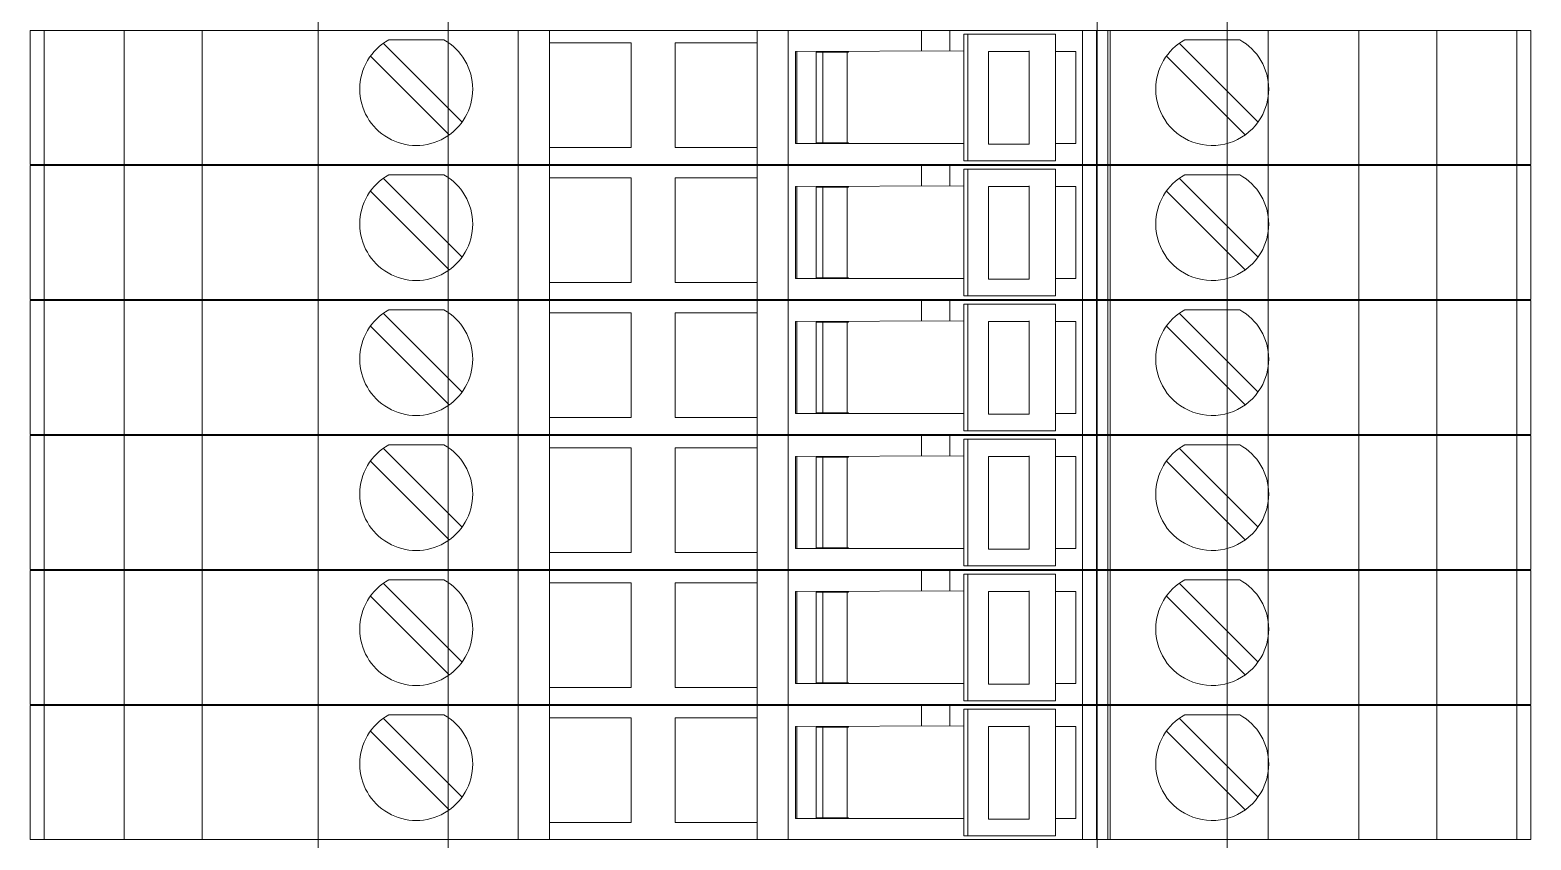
# Model space of a CAD drawing. Header units: millimetres. Extents: x 4962 to 7449, y 754 to 2938.
# Drawn here: x 6796.5 to 6854.3, y 1884.6 to 1915.8 of the extents above; entities that cross this region are included whole.
import ezdxf

# ---------------------------------------------------------------- set-up
doc = ezdxf.new("R2010")
doc.units = ezdxf.units.MM
doc.layers.add('000-PI-Oprema', color=30, linetype='Continuous', lineweight=5)
doc.layers.add('004-PI-DIN Šina', color=3, linetype='Continuous')

msp = doc.modelspace()

# ---------------------------------------------------------------- linework, layer by layer
at = {"layer": '000-PI-Oprema', "color": 0, "linetype": 'ByBlock', "lineweight": 0}
for p, q in [((6796.546, 1915.735), (6815.346, 1915.735)), ((6796.546, 1910.585), (6796.546, 1915.735)), ((6797.093, 1915.735), (6797.093, 1910.585)), ((6800.17, 1910.585), (6800.17, 1915.735)), ((6803.17, 1910.585), (6803.17, 1915.735)), ((6815.346, 1915.735), (6816.546, 1915.735)), ((6815.346, 1910.585), (6815.346, 1915.735)), ((6824.546, 1915.735), (6816.546, 1915.735)), ((6816.546, 1915.735), (6816.546, 1915.735)), ((6816.546, 1910.585), (6816.546, 1915.735)), ((6824.546, 1915.735), (6825.746, 1915.735)), ((6824.546, 1915.735), (6824.546, 1915.735)), ((6824.546, 1915.735), (6824.546, 1910.585)), ((6825.746, 1915.735), (6830.871, 1915.735)), ((6825.746, 1915.735), (6825.746, 1910.585)), ((6830.346, 1915.735), (6830.346, 1915.735)), ((6831.967, 1915.735), (6830.871, 1915.735)), ((6830.871, 1915.735), (6830.871, 1915.735)), ((6830.871, 1915.735), (6830.874, 1914.954)), ((6831.971, 1915.735), (6831.967, 1915.735)), ((6831.971, 1915.735), (6854.346, 1915.735)), ((6831.971, 1915.735), (6831.971, 1915.735)), ((6831.971, 1914.958), (6831.971, 1915.735)), ((6832.505, 1915.595), (6832.663, 1915.595)), ((6832.505, 1915.595), (6832.505, 1914.91)), ((6832.663, 1915.595), (6832.663, 1910.725)), ((6832.663, 1915.595), (6836.034, 1915.595)), ((6835.396, 1915.735), (6835.396, 1915.735)), ((6836.034, 1910.725), (6836.034, 1915.595)), ((6836.034, 1915.595), (6836.034, 1915.595)), ((6837.077, 1910.585), (6837.077, 1915.735)), ((6837.619, 1915.735), (6837.619, 1910.585)), ((6838.046, 1915.735), (6838.046, 1915.735)), ((6838.046, 1915.735), (6838.046, 1910.585)), ((6838.146, 1910.585), (6838.146, 1915.735)), ((6844.222, 1910.585), (6844.222, 1915.735)), ((6847.722, 1910.585), (6847.722, 1915.735)), ((6850.722, 1910.585), (6850.722, 1915.735)), ((6853.799, 1915.735), (6853.799, 1910.585)), ((6854.346, 1910.585), (6854.346, 1915.735)), ((6810.151, 1915.25), (6813.187, 1912.215)), ((6810.363, 1915.385), (6810.363, 1915.385)), ((6812.48, 1915.385), (6810.363, 1915.385)), ((6812.48, 1915.385), (6812.48, 1915.385)), ((6816.546, 1915.26), (6816.546, 1915.26)), ((6819.696, 1915.26), (6816.546, 1915.26)), ((6819.696, 1911.235), (6819.696, 1915.26)), ((6819.696, 1915.26), (6819.696, 1915.26)), ((6821.396, 1915.26), (6821.396, 1911.235)), ((6821.396, 1915.26), (6821.396, 1915.26)), ((6824.546, 1915.26), (6821.396, 1915.26)), ((6824.546, 1915.26), (6824.546, 1915.26)), ((6826.021, 1914.935), (6832.505, 1914.96)), ((6826.021, 1914.935), (6826.021, 1914.935)), ((6826.021, 1911.385), (6826.021, 1914.935)), ((6826.071, 1914.935), (6826.071, 1911.385)), ((6827.071, 1911.385), (6827.071, 1914.935)), ((6828.071, 1914.935), (6828.071, 1914.91)), ((6833.46, 1914.935), (6835.027, 1914.935)), ((6833.46, 1914.935), (6833.46, 1911.41)), ((6835.027, 1911.36), (6835.027, 1914.96)), ((6836.034, 1914.935), (6836.821, 1914.935)), ((6836.821, 1914.935), (6836.821, 1914.935)), ((6836.821, 1911.385), (6836.821, 1914.935)), ((6840.801, 1915.25), (6840.801, 1915.25)), ((6840.801, 1915.25), (6843.837, 1912.215)), ((6841.013, 1915.385), (6841.013, 1915.385)), ((6841.013, 1915.385), (6843.13, 1915.385)), ((6843.13, 1915.385), (6843.13, 1915.385)), ((6812.692, 1911.72), (6809.656, 1914.755)), ((6815.346, 1914.785), (6815.346, 1912.185)), ((6815.346, 1914.785), (6815.346, 1914.785)), ((6826.821, 1914.91), (6827.071, 1914.91)), ((6826.821, 1914.91), (6826.821, 1914.91)), ((6826.821, 1911.41), (6826.821, 1914.91)), ((6827.071, 1914.91), (6828.071, 1914.91)), ((6828.008, 1911.41), (6828.008, 1914.91)), ((6832.505, 1914.91), (6832.505, 1911.41)), ((6838.146, 1912.185), (6838.146, 1914.785)), ((6838.146, 1914.785), (6838.146, 1914.785)), ((6840.306, 1914.755), (6840.306, 1914.755)), ((6843.342, 1911.72), (6840.306, 1914.755)), ((6815.346, 1912.185), (6815.346, 1912.185)), ((6838.146, 1912.185), (6838.146, 1912.185)), ((6843.837, 1912.215), (6843.837, 1912.215)), ((6843.342, 1911.72), (6843.342, 1911.72)), ((6816.546, 1911.235), (6816.546, 1911.235)), ((6816.546, 1911.235), (6819.696, 1911.235)), ((6819.696, 1911.235), (6819.696, 1911.235)), ((6821.396, 1911.235), (6824.546, 1911.235)), ((6821.396, 1911.235), (6821.396, 1911.235)), ((6824.546, 1911.235), (6824.546, 1911.235)), ((6826.021, 1911.385), (6832.505, 1911.385)), ((6826.021, 1911.385), (6826.021, 1911.385)), ((6826.821, 1911.41), (6826.821, 1911.41)), ((6826.821, 1911.41), (6827.071, 1911.41)), ((6827.071, 1911.41), (6828.071, 1911.41)), ((6828.071, 1911.41), (6828.071, 1911.385)), ((6832.505, 1910.725), (6832.505, 1911.41)), ((6833.46, 1911.41), (6833.46, 1911.36)), ((6833.618, 1911.36), (6833.46, 1911.36)), ((6835.027, 1911.36), (6833.618, 1911.36)), ((6836.034, 1911.385), (6836.821, 1911.385)), ((6836.821, 1911.385), (6836.821, 1911.385)), ((6796.546, 1910.585), (6797.229, 1910.585)), ((6796.546, 1910.585), (6815.346, 1910.585)), ((6796.546, 1910.535), (6815.346, 1910.535)), ((6796.546, 1905.385), (6796.546, 1910.535)), ((6797.093, 1910.535), (6797.093, 1905.385)), ((6800.17, 1905.385), (6800.17, 1910.535)), ((6803.17, 1905.385), (6803.17, 1910.535)), ((6815.346, 1910.585), (6816.546, 1910.585)), ((6815.346, 1910.535), (6816.546, 1910.535)), ((6815.346, 1905.385), (6815.346, 1910.535)), ((6816.546, 1910.585), (6816.546, 1910.585)), ((6824.546, 1910.585), (6816.546, 1910.585)), ((6824.546, 1910.535), (6816.546, 1910.535)), ((6816.546, 1910.535), (6816.546, 1910.535)), ((6816.546, 1905.385), (6816.546, 1910.535)), ((6824.546, 1910.585), (6824.546, 1910.585)), ((6824.546, 1910.585), (6825.746, 1910.585)), ((6824.546, 1910.535), (6825.746, 1910.535)), ((6824.546, 1910.535), (6824.546, 1910.535)), ((6824.546, 1910.535), (6824.546, 1905.385)), ((6825.746, 1910.585), (6843.946, 1910.585)), ((6825.746, 1910.535), (6830.871, 1910.535)), ((6825.746, 1910.535), (6825.746, 1905.385)), ((6830.346, 1910.585), (6830.346, 1910.585)), ((6830.346, 1910.535), (6830.346, 1910.535)), ((6831.967, 1910.535), (6830.871, 1910.535)), ((6830.871, 1910.535), (6830.871, 1910.535)), ((6830.871, 1910.535), (6830.874, 1909.754)), ((6831.971, 1910.535), (6831.967, 1910.535)), ((6831.971, 1910.535), (6854.346, 1910.535)), ((6831.971, 1910.535), (6831.971, 1910.535)), ((6831.971, 1909.758), (6831.971, 1910.535)), ((6832.505, 1910.725), (6832.663, 1910.725)), ((6832.505, 1910.395), (6832.663, 1910.395)), ((6832.505, 1910.395), (6832.505, 1909.71)), ((6832.663, 1910.725), (6836.034, 1910.725)), ((6832.663, 1910.395), (6832.663, 1905.525)), ((6832.663, 1910.395), (6836.034, 1910.395)), ((6835.396, 1910.585), (6835.396, 1910.585)), ((6835.396, 1910.535), (6835.396, 1910.535)), ((6836.034, 1910.725), (6836.034, 1910.725)), ((6836.034, 1905.525), (6836.034, 1910.395)), ((6836.034, 1910.395), (6836.034, 1910.395)), ((6837.077, 1905.385), (6837.077, 1910.535)), ((6837.619, 1910.535), (6837.619, 1905.385)), ((6838.046, 1910.585), (6838.046, 1910.585)), ((6838.046, 1910.535), (6838.046, 1910.535)), ((6838.046, 1910.535), (6838.046, 1905.385)), ((6838.146, 1905.385), (6838.146, 1910.535)), ((6854.346, 1910.585), (6843.946, 1910.585)), ((6844.222, 1905.385), (6844.222, 1910.535)), ((6847.722, 1905.385), (6847.722, 1910.535)), ((6850.722, 1905.385), (6850.722, 1910.535)), ((6853.799, 1910.535), (6853.799, 1905.385)), ((6854.346, 1905.385), (6854.346, 1910.535)), ((6810.151, 1910.05), (6813.187, 1907.015)), ((6810.363, 1910.185), (6810.363, 1910.185)), ((6812.48, 1910.185), (6810.363, 1910.185)), ((6812.48, 1910.185), (6812.48, 1910.185)), ((6816.546, 1910.06), (6816.546, 1910.06)), ((6819.696, 1910.06), (6816.546, 1910.06)), ((6819.696, 1906.035), (6819.696, 1910.06)), ((6819.696, 1910.06), (6819.696, 1910.06)), ((6821.396, 1910.06), (6821.396, 1906.035)), ((6821.396, 1910.06), (6821.396, 1910.06)), ((6824.546, 1910.06), (6821.396, 1910.06)), ((6824.546, 1910.06), (6824.546, 1910.06)), ((6826.021, 1909.735), (6832.505, 1909.76)), ((6826.021, 1909.735), (6826.021, 1909.735)), ((6826.021, 1906.185), (6826.021, 1909.735)), ((6826.071, 1909.735), (6826.071, 1906.185)), ((6827.071, 1906.185), (6827.071, 1909.735)), ((6828.071, 1909.735), (6828.071, 1909.71)), ((6833.46, 1909.735), (6835.027, 1909.735)), ((6833.46, 1909.735), (6833.46, 1906.21)), ((6835.027, 1906.16), (6835.027, 1909.76)), ((6836.034, 1909.735), (6836.821, 1909.735)), ((6836.821, 1909.735), (6836.821, 1909.735)), ((6836.821, 1906.185), (6836.821, 1909.735)), ((6840.801, 1910.05), (6840.801, 1910.05)), ((6840.801, 1910.05), (6843.837, 1907.015)), ((6841.013, 1910.185), (6841.013, 1910.185)), ((6841.013, 1910.185), (6843.13, 1910.185)), ((6843.13, 1910.185), (6843.13, 1910.185)), ((6812.692, 1906.52), (6809.656, 1909.555)), ((6815.346, 1909.585), (6815.346, 1906.985)), ((6815.346, 1909.585), (6815.346, 1909.585)), ((6826.821, 1909.71), (6827.071, 1909.71)), ((6826.821, 1909.71), (6826.821, 1909.71)), ((6826.821, 1906.21), (6826.821, 1909.71)), ((6827.071, 1909.71), (6828.071, 1909.71)), ((6828.008, 1906.21), (6828.008, 1909.71)), ((6832.505, 1909.71), (6832.505, 1906.21)), ((6838.146, 1906.985), (6838.146, 1909.585)), ((6838.146, 1909.585), (6838.146, 1909.585)), ((6840.306, 1909.555), (6840.306, 1909.555)), ((6843.342, 1906.52), (6840.306, 1909.555)), ((6815.346, 1906.985), (6815.346, 1906.985)), ((6838.146, 1906.985), (6838.146, 1906.985)), ((6843.837, 1907.015), (6843.837, 1907.015)), ((6843.342, 1906.52), (6843.342, 1906.52)), ((6816.546, 1906.035), (6816.546, 1906.035)), ((6816.546, 1906.035), (6819.696, 1906.035)), ((6819.696, 1906.035), (6819.696, 1906.035)), ((6821.396, 1906.035), (6824.546, 1906.035)), ((6821.396, 1906.035), (6821.396, 1906.035)), ((6824.546, 1906.035), (6824.546, 1906.035)), ((6826.021, 1906.185), (6832.505, 1906.185)), ((6826.021, 1906.185), (6826.021, 1906.185)), ((6826.821, 1906.21), (6826.821, 1906.21)), ((6826.821, 1906.21), (6827.071, 1906.21)), ((6827.071, 1906.21), (6828.071, 1906.21)), ((6828.071, 1906.21), (6828.071, 1906.185)), ((6832.505, 1905.525), (6832.505, 1906.21)), ((6833.46, 1906.21), (6833.46, 1906.16)), ((6833.618, 1906.16), (6833.46, 1906.16)), ((6835.027, 1906.16), (6833.618, 1906.16)), ((6836.034, 1906.185), (6836.821, 1906.185)), ((6836.821, 1906.185), (6836.821, 1906.185)), ((6796.546, 1905.385), (6797.229, 1905.385)), ((6796.546, 1905.385), (6815.346, 1905.385)), ((6796.546, 1905.335), (6815.346, 1905.335)), ((6796.546, 1900.185), (6796.546, 1905.335)), ((6797.093, 1905.335), (6797.093, 1900.185)), ((6800.17, 1900.185), (6800.17, 1905.335)), ((6803.17, 1900.185), (6803.17, 1905.335)), ((6815.346, 1905.385), (6816.546, 1905.385)), ((6815.346, 1905.335), (6816.546, 1905.335)), ((6815.346, 1900.185), (6815.346, 1905.335)), ((6816.546, 1905.385), (6816.546, 1905.385)), ((6824.546, 1905.385), (6816.546, 1905.385)), ((6824.546, 1905.335), (6816.546, 1905.335)), ((6816.546, 1905.335), (6816.546, 1905.335)), ((6816.546, 1900.185), (6816.546, 1905.335)), ((6824.546, 1905.385), (6824.546, 1905.385)), ((6824.546, 1905.385), (6825.746, 1905.385)), ((6824.546, 1905.335), (6825.746, 1905.335)), ((6824.546, 1905.335), (6824.546, 1905.335)), ((6824.546, 1905.335), (6824.546, 1900.185)), ((6825.746, 1905.385), (6843.946, 1905.385)), ((6825.746, 1905.335), (6830.871, 1905.335)), ((6825.746, 1905.335), (6825.746, 1900.185)), ((6830.346, 1905.385), (6830.346, 1905.385)), ((6830.346, 1905.335), (6830.346, 1905.335)), ((6831.967, 1905.335), (6830.871, 1905.335)), ((6830.871, 1905.335), (6830.871, 1905.335)), ((6830.871, 1905.335), (6830.874, 1904.554)), ((6831.971, 1905.335), (6831.967, 1905.335)), ((6831.971, 1905.335), (6854.346, 1905.335)), ((6831.971, 1905.335), (6831.971, 1905.335)), ((6831.971, 1904.558), (6831.971, 1905.335)), ((6832.505, 1905.525), (6832.663, 1905.525)), ((6832.505, 1905.195), (6832.663, 1905.195)), ((6832.505, 1905.195), (6832.505, 1904.51)), ((6832.663, 1905.525), (6836.034, 1905.525)), ((6832.663, 1905.195), (6832.663, 1900.325)), ((6832.663, 1905.195), (6836.034, 1905.195)), ((6835.396, 1905.385), (6835.396, 1905.385)), ((6835.396, 1905.335), (6835.396, 1905.335)), ((6836.034, 1905.525), (6836.034, 1905.525)), ((6836.034, 1900.325), (6836.034, 1905.195)), ((6836.034, 1905.195), (6836.034, 1905.195)), ((6837.077, 1900.185), (6837.077, 1905.335)), ((6837.619, 1905.335), (6837.619, 1900.185)), ((6838.046, 1905.385), (6838.046, 1905.385)), ((6838.046, 1905.335), (6838.046, 1905.335)), ((6838.046, 1905.335), (6838.046, 1900.185)), ((6838.146, 1900.185), (6838.146, 1905.335)), ((6854.346, 1905.385), (6843.946, 1905.385)), ((6844.222, 1900.185), (6844.222, 1905.335)), ((6847.722, 1900.185), (6847.722, 1905.335)), ((6850.722, 1900.185), (6850.722, 1905.335)), ((6853.799, 1905.335), (6853.799, 1900.185)), ((6854.346, 1900.185), (6854.346, 1905.335)), ((6810.151, 1904.85), (6813.187, 1901.815)), ((6810.363, 1904.985), (6810.363, 1904.985)), ((6812.48, 1904.985), (6810.363, 1904.985)), ((6812.48, 1904.985), (6812.48, 1904.985)), ((6816.546, 1904.86), (6816.546, 1904.86)), ((6819.696, 1904.86), (6816.546, 1904.86)), ((6819.696, 1900.835), (6819.696, 1904.86)), ((6819.696, 1904.86), (6819.696, 1904.86)), ((6821.396, 1904.86), (6821.396, 1900.835)), ((6821.396, 1904.86), (6821.396, 1904.86)), ((6824.546, 1904.86), (6821.396, 1904.86)), ((6824.546, 1904.86), (6824.546, 1904.86)), ((6826.021, 1904.535), (6832.505, 1904.56)), ((6826.021, 1904.535), (6826.021, 1904.535)), ((6826.021, 1900.985), (6826.021, 1904.535)), ((6826.071, 1904.535), (6826.071, 1900.985)), ((6826.821, 1904.51), (6827.071, 1904.51)), ((6826.821, 1904.51), (6826.821, 1904.51)), ((6826.821, 1901.01), (6826.821, 1904.51)), ((6827.071, 1900.985), (6827.071, 1904.535)), ((6827.071, 1904.51), (6828.071, 1904.51)), ((6828.008, 1901.01), (6828.008, 1904.51)), ((6828.071, 1904.535), (6828.071, 1904.51)), ((6832.505, 1904.51), (6832.505, 1901.01)), ((6833.46, 1904.535), (6835.027, 1904.535)), ((6833.46, 1904.535), (6833.46, 1901.01)), ((6835.027, 1900.96), (6835.027, 1904.56)), ((6836.034, 1904.535), (6836.821, 1904.535)), ((6836.821, 1904.535), (6836.821, 1904.535)), ((6836.821, 1900.985), (6836.821, 1904.535)), ((6840.801, 1904.85), (6840.801, 1904.85)), ((6840.801, 1904.85), (6843.837, 1901.815)), ((6841.013, 1904.985), (6841.013, 1904.985)), ((6841.013, 1904.985), (6843.13, 1904.985)), ((6843.13, 1904.985), (6843.13, 1904.985)), ((6812.692, 1901.32), (6809.656, 1904.355)), ((6815.346, 1904.385), (6815.346, 1901.785)), ((6815.346, 1904.385), (6815.346, 1904.385)), ((6838.146, 1901.785), (6838.146, 1904.385)), ((6838.146, 1904.385), (6838.146, 1904.385)), ((6840.306, 1904.355), (6840.306, 1904.355)), ((6843.342, 1901.32), (6840.306, 1904.355)), ((6815.346, 1901.785), (6815.346, 1901.785)), ((6838.146, 1901.785), (6838.146, 1901.785)), ((6843.837, 1901.815), (6843.837, 1901.815)), ((6843.342, 1901.32), (6843.342, 1901.32)), ((6816.546, 1900.835), (6816.546, 1900.835)), ((6816.546, 1900.835), (6819.696, 1900.835)), ((6819.696, 1900.835), (6819.696, 1900.835)), ((6821.396, 1900.835), (6824.546, 1900.835)), ((6821.396, 1900.835), (6821.396, 1900.835)), ((6824.546, 1900.835), (6824.546, 1900.835)), ((6826.021, 1900.985), (6832.505, 1900.985)), ((6826.021, 1900.985), (6826.021, 1900.985)), ((6826.821, 1901.01), (6826.821, 1901.01)), ((6826.821, 1901.01), (6827.071, 1901.01)), ((6827.071, 1901.01), (6828.071, 1901.01)), ((6828.071, 1901.01), (6828.071, 1900.985)), ((6832.505, 1900.325), (6832.505, 1901.01)), ((6833.46, 1901.01), (6833.46, 1900.96)), ((6833.618, 1900.96), (6833.46, 1900.96)), ((6835.027, 1900.96), (6833.618, 1900.96)), ((6836.034, 1900.985), (6836.821, 1900.985)), ((6836.821, 1900.985), (6836.821, 1900.985)), ((6796.546, 1900.185), (6797.229, 1900.185)), ((6796.546, 1900.185), (6815.346, 1900.185)), ((6796.546, 1900.135), (6815.346, 1900.135)), ((6796.546, 1894.985), (6796.546, 1900.135)), ((6797.093, 1900.135), (6797.093, 1894.985)), ((6800.17, 1894.985), (6800.17, 1900.135)), ((6803.17, 1894.985), (6803.17, 1900.135)), ((6815.346, 1900.185), (6816.546, 1900.185)), ((6815.346, 1900.135), (6816.546, 1900.135)), ((6815.346, 1894.985), (6815.346, 1900.135)), ((6816.546, 1900.185), (6816.546, 1900.185)), ((6824.546, 1900.185), (6816.546, 1900.185)), ((6824.546, 1900.135), (6816.546, 1900.135)), ((6816.546, 1900.135), (6816.546, 1900.135)), ((6816.546, 1894.985), (6816.546, 1900.135)), ((6824.546, 1900.185), (6824.546, 1900.185)), ((6824.546, 1900.185), (6825.746, 1900.185)), ((6824.546, 1900.135), (6825.746, 1900.135)), ((6824.546, 1900.135), (6824.546, 1900.135)), ((6824.546, 1900.135), (6824.546, 1894.985)), ((6825.746, 1900.185), (6843.946, 1900.185)), ((6825.746, 1900.135), (6830.871, 1900.135)), ((6825.746, 1900.135), (6825.746, 1894.985)), ((6830.346, 1900.185), (6830.346, 1900.185)), ((6830.346, 1900.135), (6830.346, 1900.135)), ((6831.967, 1900.135), (6830.871, 1900.135)), ((6830.871, 1900.135), (6830.871, 1900.135)), ((6830.871, 1900.135), (6830.874, 1899.354)), ((6831.971, 1900.135), (6831.967, 1900.135)), ((6831.971, 1900.135), (6854.346, 1900.135)), ((6831.971, 1900.135), (6831.971, 1900.135)), ((6831.971, 1899.358), (6831.971, 1900.135)), ((6832.505, 1900.325), (6832.663, 1900.325)), ((6832.505, 1899.995), (6832.663, 1899.995)), ((6832.505, 1899.995), (6832.505, 1899.31)), ((6832.663, 1900.325), (6836.034, 1900.325)), ((6832.663, 1899.995), (6832.663, 1895.125)), ((6832.663, 1899.995), (6836.034, 1899.995)), ((6835.396, 1900.185), (6835.396, 1900.185)), ((6835.396, 1900.135), (6835.396, 1900.135)), ((6836.034, 1900.325), (6836.034, 1900.325)), ((6836.034, 1895.125), (6836.034, 1899.995)), ((6836.034, 1899.995), (6836.034, 1899.995)), ((6837.077, 1894.985), (6837.077, 1900.135)), ((6837.619, 1900.135), (6837.619, 1894.985)), ((6838.046, 1900.185), (6838.046, 1900.185)), ((6838.046, 1900.135), (6838.046, 1900.135)), ((6838.046, 1900.135), (6838.046, 1894.985)), ((6838.146, 1894.985), (6838.146, 1900.135)), ((6854.346, 1900.185), (6843.946, 1900.185)), ((6844.222, 1894.985), (6844.222, 1900.135)), ((6847.722, 1894.985), (6847.722, 1900.135)), ((6850.722, 1894.985), (6850.722, 1900.135)), ((6853.799, 1900.135), (6853.799, 1894.985)), ((6854.346, 1894.985), (6854.346, 1900.135)), ((6810.151, 1899.65), (6813.187, 1896.615)), ((6810.363, 1899.785), (6810.363, 1899.785)), ((6812.48, 1899.785), (6810.363, 1899.785)), ((6812.48, 1899.785), (6812.48, 1899.785)), ((6816.546, 1899.66), (6816.546, 1899.66)), ((6819.696, 1899.66), (6816.546, 1899.66)), ((6819.696, 1895.635), (6819.696, 1899.66)), ((6819.696, 1899.66), (6819.696, 1899.66)), ((6821.396, 1899.66), (6821.396, 1895.635)), ((6821.396, 1899.66), (6821.396, 1899.66)), ((6824.546, 1899.66), (6821.396, 1899.66)), ((6824.546, 1899.66), (6824.546, 1899.66)), ((6826.021, 1899.335), (6832.505, 1899.36)), ((6826.021, 1899.335), (6826.021, 1899.335)), ((6826.021, 1895.785), (6826.021, 1899.335)), ((6826.071, 1899.335), (6826.071, 1895.785)), ((6826.821, 1899.31), (6827.071, 1899.31)), ((6826.821, 1899.31), (6826.821, 1899.31)), ((6826.821, 1895.81), (6826.821, 1899.31)), ((6827.071, 1895.785), (6827.071, 1899.335)), ((6827.071, 1899.31), (6828.071, 1899.31)), ((6828.008, 1895.81), (6828.008, 1899.31)), ((6828.071, 1899.335), (6828.071, 1899.31)), ((6832.505, 1899.31), (6832.505, 1895.81)), ((6833.46, 1899.335), (6835.027, 1899.335)), ((6833.46, 1899.335), (6833.46, 1895.81)), ((6835.027, 1895.76), (6835.027, 1899.36)), ((6836.034, 1899.335), (6836.821, 1899.335)), ((6836.821, 1899.335), (6836.821, 1899.335)), ((6836.821, 1895.785), (6836.821, 1899.335)), ((6840.801, 1899.65), (6840.801, 1899.65)), ((6840.801, 1899.65), (6843.837, 1896.615)), ((6841.013, 1899.785), (6841.013, 1899.785)), ((6841.013, 1899.785), (6843.13, 1899.785)), ((6843.13, 1899.785), (6843.13, 1899.785)), ((6812.692, 1896.12), (6809.656, 1899.155)), ((6815.346, 1899.185), (6815.346, 1896.585)), ((6815.346, 1899.185), (6815.346, 1899.185)), ((6838.146, 1896.585), (6838.146, 1899.185)), ((6838.146, 1899.185), (6838.146, 1899.185)), ((6840.306, 1899.155), (6840.306, 1899.155)), ((6843.342, 1896.12), (6840.306, 1899.155)), ((6815.346, 1896.585), (6815.346, 1896.585)), ((6838.146, 1896.585), (6838.146, 1896.585)), ((6843.837, 1896.615), (6843.837, 1896.615)), ((6843.342, 1896.12), (6843.342, 1896.12)), ((6816.546, 1895.635), (6816.546, 1895.635)), ((6816.546, 1895.635), (6819.696, 1895.635)), ((6819.696, 1895.635), (6819.696, 1895.635)), ((6821.396, 1895.635), (6824.546, 1895.635)), ((6821.396, 1895.635), (6821.396, 1895.635)), ((6824.546, 1895.635), (6824.546, 1895.635)), ((6826.021, 1895.785), (6832.505, 1895.785)), ((6826.021, 1895.785), (6826.021, 1895.785)), ((6826.821, 1895.81), (6826.821, 1895.81)), ((6826.821, 1895.81), (6827.071, 1895.81)), ((6827.071, 1895.81), (6828.071, 1895.81)), ((6828.071, 1895.81), (6828.071, 1895.785)), ((6832.505, 1895.125), (6832.505, 1895.81)), ((6833.46, 1895.81), (6833.46, 1895.76)), ((6833.618, 1895.76), (6833.46, 1895.76)), ((6835.027, 1895.76), (6833.618, 1895.76)), ((6836.034, 1895.785), (6836.821, 1895.785)), ((6836.821, 1895.785), (6836.821, 1895.785)), ((6796.546, 1894.985), (6797.229, 1894.985)), ((6796.546, 1894.985), (6815.346, 1894.985)), ((6796.546, 1894.935), (6815.346, 1894.935)), ((6796.546, 1889.785), (6796.546, 1894.935)), ((6797.093, 1894.935), (6797.093, 1889.785)), ((6800.17, 1889.785), (6800.17, 1894.935)), ((6803.17, 1889.785), (6803.17, 1894.935)), ((6815.346, 1894.985), (6816.546, 1894.985)), ((6815.346, 1894.935), (6816.546, 1894.935)), ((6815.346, 1889.785), (6815.346, 1894.935)), ((6816.546, 1894.985), (6816.546, 1894.985)), ((6824.546, 1894.985), (6816.546, 1894.985)), ((6824.546, 1894.935), (6816.546, 1894.935)), ((6816.546, 1894.935), (6816.546, 1894.935)), ((6816.546, 1889.785), (6816.546, 1894.935)), ((6824.546, 1894.985), (6824.546, 1894.985)), ((6824.546, 1894.985), (6825.746, 1894.985)), ((6824.546, 1894.935), (6825.746, 1894.935)), ((6824.546, 1894.935), (6824.546, 1894.935)), ((6824.546, 1894.935), (6824.546, 1889.785)), ((6825.746, 1894.985), (6843.946, 1894.985)), ((6825.746, 1894.935), (6830.871, 1894.935)), ((6825.746, 1894.935), (6825.746, 1889.785)), ((6830.346, 1894.985), (6830.346, 1894.985)), ((6830.346, 1894.935), (6830.346, 1894.935)), ((6831.967, 1894.935), (6830.871, 1894.935)), ((6830.871, 1894.935), (6830.871, 1894.935)), ((6830.871, 1894.935), (6830.874, 1894.154)), ((6831.971, 1894.935), (6831.967, 1894.935)), ((6831.971, 1894.935), (6854.346, 1894.935)), ((6831.971, 1894.935), (6831.971, 1894.935)), ((6831.971, 1894.158), (6831.971, 1894.935)), ((6832.505, 1895.125), (6832.663, 1895.125)), ((6832.505, 1894.795), (6832.663, 1894.795)), ((6832.505, 1894.795), (6832.505, 1894.11)), ((6832.663, 1895.125), (6836.034, 1895.125)), ((6832.663, 1894.795), (6832.663, 1889.925)), ((6832.663, 1894.795), (6836.034, 1894.795)), ((6835.396, 1894.985), (6835.396, 1894.985)), ((6835.396, 1894.935), (6835.396, 1894.935)), ((6836.034, 1895.125), (6836.034, 1895.125)), ((6836.034, 1889.925), (6836.034, 1894.795)), ((6836.034, 1894.795), (6836.034, 1894.795)), ((6837.077, 1889.785), (6837.077, 1894.935)), ((6837.619, 1894.935), (6837.619, 1889.785)), ((6838.046, 1894.985), (6838.046, 1894.985)), ((6838.046, 1894.935), (6838.046, 1894.935)), ((6838.046, 1894.935), (6838.046, 1889.785)), ((6838.146, 1889.785), (6838.146, 1894.935)), ((6854.346, 1894.985), (6843.946, 1894.985)), ((6844.222, 1889.785), (6844.222, 1894.935)), ((6847.722, 1889.785), (6847.722, 1894.935)), ((6850.722, 1889.785), (6850.722, 1894.935)), ((6853.799, 1894.935), (6853.799, 1889.785)), ((6854.346, 1889.785), (6854.346, 1894.935)), ((6810.151, 1894.45), (6813.187, 1891.415)), ((6810.363, 1894.585), (6810.363, 1894.585)), ((6812.48, 1894.585), (6810.363, 1894.585)), ((6812.48, 1894.585), (6812.48, 1894.585)), ((6816.546, 1894.46), (6816.546, 1894.46)), ((6819.696, 1894.46), (6816.546, 1894.46)), ((6819.696, 1890.435), (6819.696, 1894.46)), ((6819.696, 1894.46), (6819.696, 1894.46)), ((6821.396, 1894.46), (6821.396, 1890.435)), ((6821.396, 1894.46), (6821.396, 1894.46)), ((6824.546, 1894.46), (6821.396, 1894.46)), ((6824.546, 1894.46), (6824.546, 1894.46)), ((6826.021, 1894.135), (6832.505, 1894.16)), ((6826.021, 1894.135), (6826.021, 1894.135)), ((6826.021, 1890.585), (6826.021, 1894.135)), ((6826.071, 1894.135), (6826.071, 1890.585)), ((6826.821, 1894.11), (6827.071, 1894.11)), ((6826.821, 1894.11), (6826.821, 1894.11)), ((6826.821, 1890.61), (6826.821, 1894.11)), ((6827.071, 1890.585), (6827.071, 1894.135)), ((6827.071, 1894.11), (6828.071, 1894.11)), ((6828.008, 1890.61), (6828.008, 1894.11)), ((6828.071, 1894.135), (6828.071, 1894.11)), ((6832.505, 1894.11), (6832.505, 1890.61)), ((6833.46, 1894.135), (6835.027, 1894.135)), ((6833.46, 1894.135), (6833.46, 1890.61)), ((6835.027, 1890.56), (6835.027, 1894.16)), ((6836.034, 1894.135), (6836.821, 1894.135)), ((6836.821, 1894.135), (6836.821, 1894.135)), ((6836.821, 1890.585), (6836.821, 1894.135)), ((6840.801, 1894.45), (6840.801, 1894.45)), ((6840.801, 1894.45), (6843.837, 1891.415)), ((6841.013, 1894.585), (6841.013, 1894.585)), ((6841.013, 1894.585), (6843.13, 1894.585)), ((6843.13, 1894.585), (6843.13, 1894.585)), ((6812.692, 1890.92), (6809.656, 1893.955)), ((6815.346, 1893.985), (6815.346, 1891.385)), ((6815.346, 1893.985), (6815.346, 1893.985)), ((6838.146, 1891.385), (6838.146, 1893.985)), ((6838.146, 1893.985), (6838.146, 1893.985)), ((6840.306, 1893.955), (6840.306, 1893.955)), ((6843.342, 1890.92), (6840.306, 1893.955)), ((6815.346, 1891.385), (6815.346, 1891.385)), ((6838.146, 1891.385), (6838.146, 1891.385)), ((6843.837, 1891.415), (6843.837, 1891.415)), ((6843.342, 1890.92), (6843.342, 1890.92)), ((6816.546, 1890.435), (6816.546, 1890.435)), ((6816.546, 1890.435), (6819.696, 1890.435)), ((6819.696, 1890.435), (6819.696, 1890.435)), ((6821.396, 1890.435), (6824.546, 1890.435)), ((6821.396, 1890.435), (6821.396, 1890.435)), ((6824.546, 1890.435), (6824.546, 1890.435)), ((6826.021, 1890.585), (6832.505, 1890.585)), ((6826.021, 1890.585), (6826.021, 1890.585)), ((6826.821, 1890.61), (6826.821, 1890.61)), ((6826.821, 1890.61), (6827.071, 1890.61)), ((6827.071, 1890.61), (6828.071, 1890.61)), ((6828.071, 1890.61), (6828.071, 1890.585)), ((6832.505, 1889.925), (6832.505, 1890.61)), ((6833.46, 1890.61), (6833.46, 1890.56)), ((6833.618, 1890.56), (6833.46, 1890.56)), ((6835.027, 1890.56), (6833.618, 1890.56)), ((6836.034, 1890.585), (6836.821, 1890.585)), ((6836.821, 1890.585), (6836.821, 1890.585)), ((6796.546, 1889.785), (6797.229, 1889.785)), ((6796.546, 1889.785), (6815.346, 1889.785)), ((6796.546, 1889.735), (6815.346, 1889.735)), ((6796.546, 1884.585), (6796.546, 1889.735)), ((6797.093, 1889.735), (6797.093, 1884.585)), ((6800.17, 1884.585), (6800.17, 1889.735)), ((6803.17, 1884.585), (6803.17, 1889.735)), ((6815.346, 1889.785), (6816.546, 1889.785)), ((6815.346, 1889.735), (6816.546, 1889.735)), ((6815.346, 1884.585), (6815.346, 1889.735)), ((6816.546, 1889.785), (6816.546, 1889.785)), ((6824.546, 1889.785), (6816.546, 1889.785)), ((6824.546, 1889.735), (6816.546, 1889.735)), ((6816.546, 1889.735), (6816.546, 1889.735)), ((6816.546, 1884.585), (6816.546, 1889.735)), ((6824.546, 1889.785), (6824.546, 1889.785)), ((6824.546, 1889.785), (6825.746, 1889.785)), ((6824.546, 1889.735), (6825.746, 1889.735)), ((6824.546, 1889.735), (6824.546, 1889.735)), ((6824.546, 1889.735), (6824.546, 1884.585)), ((6825.746, 1889.785), (6843.946, 1889.785)), ((6825.746, 1889.735), (6830.871, 1889.735)), ((6825.746, 1889.735), (6825.746, 1884.585)), ((6830.346, 1889.785), (6830.346, 1889.785)), ((6830.346, 1889.735), (6830.346, 1889.735)), ((6831.967, 1889.735), (6830.871, 1889.735)), ((6830.871, 1889.735), (6830.871, 1889.735)), ((6830.871, 1889.735), (6830.874, 1888.954)), ((6831.971, 1889.735), (6831.967, 1889.735)), ((6831.971, 1889.735), (6854.346, 1889.735)), ((6831.971, 1889.735), (6831.971, 1889.735)), ((6831.971, 1888.958), (6831.971, 1889.735)), ((6832.505, 1889.925), (6832.663, 1889.925)), ((6832.505, 1889.595), (6832.663, 1889.595)), ((6832.505, 1889.595), (6832.505, 1888.91)), ((6832.663, 1889.925), (6836.034, 1889.925)), ((6832.663, 1889.595), (6832.663, 1884.725)), ((6832.663, 1889.595), (6836.034, 1889.595)), ((6835.396, 1889.785), (6835.396, 1889.785)), ((6835.396, 1889.735), (6835.396, 1889.735)), ((6836.034, 1889.925), (6836.034, 1889.925)), ((6836.034, 1884.725), (6836.034, 1889.595)), ((6836.034, 1889.595), (6836.034, 1889.595)), ((6837.077, 1884.585), (6837.077, 1889.735)), ((6837.619, 1889.735), (6837.619, 1884.585)), ((6838.046, 1889.785), (6838.046, 1889.785)), ((6838.046, 1889.735), (6838.046, 1889.735)), ((6838.046, 1889.735), (6838.046, 1884.585)), ((6838.146, 1884.585), (6838.146, 1889.735)), ((6854.346, 1889.785), (6843.946, 1889.785)), ((6844.222, 1884.585), (6844.222, 1889.735)), ((6847.722, 1884.585), (6847.722, 1889.735)), ((6850.722, 1884.585), (6850.722, 1889.735)), ((6853.799, 1889.735), (6853.799, 1884.585)), ((6854.346, 1884.585), (6854.346, 1889.735)), ((6810.151, 1889.25), (6813.187, 1886.215)), ((6810.363, 1889.385), (6810.363, 1889.385)), ((6812.48, 1889.385), (6810.363, 1889.385)), ((6812.48, 1889.385), (6812.48, 1889.385)), ((6816.546, 1889.26), (6816.546, 1889.26)), ((6819.696, 1889.26), (6816.546, 1889.26)), ((6819.696, 1885.235), (6819.696, 1889.26)), ((6819.696, 1889.26), (6819.696, 1889.26)), ((6821.396, 1889.26), (6821.396, 1885.235)), ((6821.396, 1889.26), (6821.396, 1889.26)), ((6824.546, 1889.26), (6821.396, 1889.26)), ((6824.546, 1889.26), (6824.546, 1889.26)), ((6826.021, 1888.935), (6832.505, 1888.96)), ((6826.021, 1888.935), (6826.021, 1888.935)), ((6826.021, 1885.385), (6826.021, 1888.935)), ((6826.071, 1888.935), (6826.071, 1885.385)), ((6826.821, 1888.91), (6827.071, 1888.91)), ((6826.821, 1888.91), (6826.821, 1888.91)), ((6826.821, 1885.41), (6826.821, 1888.91)), ((6827.071, 1885.385), (6827.071, 1888.935)), ((6827.071, 1888.91), (6828.071, 1888.91)), ((6828.008, 1885.41), (6828.008, 1888.91)), ((6828.071, 1888.935), (6828.071, 1888.91)), ((6832.505, 1888.91), (6832.505, 1885.41)), ((6833.46, 1888.935), (6835.027, 1888.935)), ((6833.46, 1888.935), (6833.46, 1885.41)), ((6835.027, 1885.36), (6835.027, 1888.96)), ((6836.034, 1888.935), (6836.821, 1888.935)), ((6836.821, 1888.935), (6836.821, 1888.935)), ((6836.821, 1885.385), (6836.821, 1888.935)), ((6840.801, 1889.25), (6840.801, 1889.25)), ((6840.801, 1889.25), (6843.837, 1886.215)), ((6841.013, 1889.385), (6841.013, 1889.385)), ((6841.013, 1889.385), (6843.13, 1889.385)), ((6843.13, 1889.385), (6843.13, 1889.385)), ((6812.692, 1885.72), (6809.656, 1888.755)), ((6815.346, 1888.785), (6815.346, 1886.185)), ((6815.346, 1888.785), (6815.346, 1888.785)), ((6838.146, 1886.185), (6838.146, 1888.785)), ((6838.146, 1888.785), (6838.146, 1888.785)), ((6840.306, 1888.755), (6840.306, 1888.755)), ((6843.342, 1885.72), (6840.306, 1888.755)), ((6815.346, 1886.185), (6815.346, 1886.185)), ((6838.146, 1886.185), (6838.146, 1886.185)), ((6843.837, 1886.215), (6843.837, 1886.215)), ((6843.342, 1885.72), (6843.342, 1885.72)), ((6816.546, 1885.235), (6816.546, 1885.235)), ((6816.546, 1885.235), (6819.696, 1885.235)), ((6819.696, 1885.235), (6819.696, 1885.235)), ((6821.396, 1885.235), (6824.546, 1885.235)), ((6821.396, 1885.235), (6821.396, 1885.235)), ((6824.546, 1885.235), (6824.546, 1885.235)), ((6826.021, 1885.385), (6832.505, 1885.385)), ((6826.021, 1885.385), (6826.021, 1885.385)), ((6826.821, 1885.41), (6826.821, 1885.41)), ((6826.821, 1885.41), (6827.071, 1885.41)), ((6827.071, 1885.41), (6828.071, 1885.41)), ((6828.071, 1885.41), (6828.071, 1885.385)), ((6832.505, 1884.725), (6832.505, 1885.41)), ((6833.46, 1885.41), (6833.46, 1885.36)), ((6833.618, 1885.36), (6833.46, 1885.36)), ((6835.027, 1885.36), (6833.618, 1885.36)), ((6836.034, 1885.385), (6836.821, 1885.385)), ((6836.821, 1885.385), (6836.821, 1885.385)), ((6796.546, 1884.585), (6797.229, 1884.585)), ((6796.546, 1884.585), (6815.346, 1884.585)), ((6815.346, 1884.585), (6816.546, 1884.585)), ((6816.546, 1884.585), (6816.546, 1884.585)), ((6824.546, 1884.585), (6816.546, 1884.585)), ((6824.546, 1884.585), (6824.546, 1884.585)), ((6824.546, 1884.585), (6825.746, 1884.585)), ((6825.746, 1884.585), (6843.946, 1884.585)), ((6830.346, 1884.585), (6830.346, 1884.585)), ((6832.505, 1884.725), (6832.663, 1884.725)), ((6832.663, 1884.725), (6836.034, 1884.725)), ((6835.396, 1884.585), (6835.396, 1884.585)), ((6836.034, 1884.725), (6836.034, 1884.725)), ((6838.046, 1884.585), (6838.046, 1884.585)), ((6854.346, 1884.585), (6843.946, 1884.585))]:
    msp.add_line(p, q, dxfattribs=at)
for centre, start, end in [((6811.421, 1913.485), 119.12459, 179.99998), ((6811.421, 1913.485), 0.00002, 60.87541), ((6842.071, 1913.485), 119.12459, 179.99998), ((6842.071, 1913.485), 30.45032, 60.87541), ((6811.421, 1913.485), 179.99998, 0.00002), ((6842.071, 1913.485), 179.99998, 329.54972), ((6811.421, 1908.285), 119.12459, 179.99998), ((6811.421, 1908.285), 0.00002, 60.87541), ((6842.071, 1908.285), 119.12459, 179.99998), ((6842.071, 1908.285), 30.45032, 60.87541), ((6811.421, 1908.285), 179.99998, 0.00002), ((6842.071, 1908.285), 179.99998, 329.54972), ((6811.421, 1903.085), 119.12459, 179.99998), ((6811.421, 1903.085), 0.00002, 60.87541), ((6842.071, 1903.085), 119.12459, 179.99998), ((6842.071, 1903.085), 30.45032, 60.87541), ((6811.421, 1903.085), 179.99998, 0.00002), ((6842.071, 1903.085), 179.99998, 329.54972), ((6811.421, 1897.885), 119.12459, 179.99998), ((6811.421, 1897.885), 0.00002, 60.87541), ((6842.071, 1897.885), 119.12459, 179.99998), ((6842.071, 1897.885), 30.45032, 60.87541), ((6811.421, 1897.885), 179.99998, 0.00002), ((6842.071, 1897.885), 179.99998, 329.54972), ((6811.421, 1892.685), 119.12459, 179.99998), ((6811.421, 1892.685), 0.00002, 60.87541), ((6842.071, 1892.685), 119.12459, 179.99998), ((6842.071, 1892.685), 30.45032, 60.87541), ((6811.421, 1892.685), 179.99998, 0.00002), ((6842.071, 1892.685), 179.99998, 329.54972), ((6811.421, 1887.485), 119.12459, 179.99998), ((6811.421, 1887.485), 0.00002, 60.87541), ((6842.071, 1887.485), 119.12459, 179.99998), ((6842.071, 1887.485), 30.45032, 60.87541), ((6811.421, 1887.485), 179.99998, 0.00002), ((6842.071, 1887.485), 179.99998, 329.54972)]:
    msp.add_arc(centre, 2.175, start, end, dxfattribs=at)
at = {"layer": '000-PI-Oprema', "color": 0, "linetype": 'ByBlock', "lineweight": 0, "extrusion": (0, 0, -1)}
for centre, start_param, end_param in [((6842.071, 1913.485), -2.102255, -1.570796), ((6842.071, 1913.485), -1.570796, -1.039338), ((6842.071, 1908.285), -2.102255, -1.570796), ((6842.071, 1908.285), -1.570796, -1.039338), ((6842.071, 1903.085), -2.102255, -1.570796), ((6842.071, 1903.085), -1.570796, -1.039338), ((6842.071, 1897.885), -2.102255, -1.570796), ((6842.071, 1897.885), -1.570796, -1.039338), ((6842.071, 1892.685), -2.102255, -1.570796), ((6842.071, 1892.685), -1.570796, -1.039338), ((6842.071, 1887.485), -2.102255, -1.570796), ((6842.071, 1887.485), -1.570796, -1.039338)]:
    msp.add_ellipse(centre, major_axis=(0, -2.175), ratio=1, start_param=start_param, end_param=end_param, dxfattribs=at)
at = {"layer": '004-PI-DIN Šina', "color": 0, "linetype": 'ByBlock', "lineweight": 0}
msp.add_lwpolyline([(6807.646, 1177.585), (6842.646, 1177.585), (6842.646, 2607.585), (6807.646, 2607.585)], close=True, dxfattribs=at)
for points in [[(6812.646, 2607.585), (6812.646, 1177.585)], [(6837.646, 2607.585), (6837.646, 1177.585)]]:
    msp.add_lwpolyline(points, dxfattribs=at)

doc.saveas('drawing.dxf')
